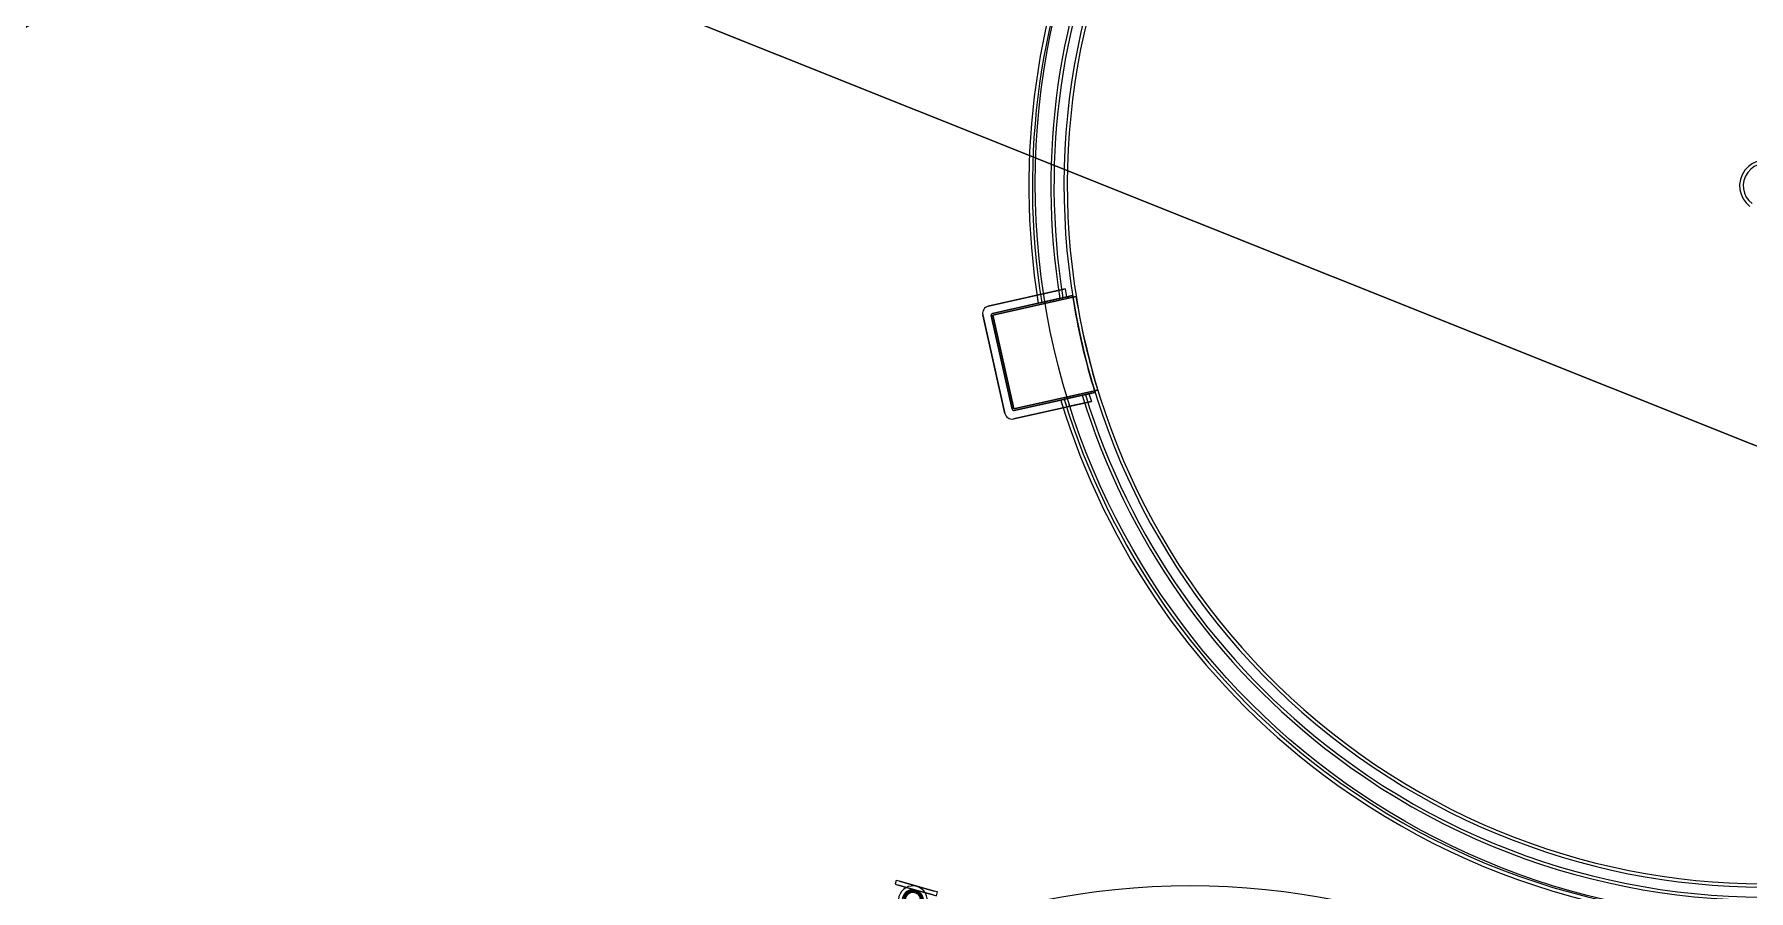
# Model space of a CAD drawing. Header units: metres. Extents: x -207 to 292, y -187 to 169.
# Drawn here: x -71.36 to -59.37, y 10.68 to 16.67 of the extents above; entities that cross this region are included whole.
import ezdxf

# ---------------------------------------------------------------- set-up
doc = ezdxf.new("R2010")
doc.units = ezdxf.units.M
for name, color, linetype, lineweight in [('C-TOPO-MAJR', 7, 'Continuous', 35), ('EQUIPOS PIS', 7, 'Continuous', 9), ('P-SANR-FIXT', 7, 'Continuous', 9)]:
    doc.layers.add(name, color=color, linetype=linetype, lineweight=lineweight)
doc.layers.add('PR10-ARQ-PL-001-Emplazamiento-C-1_dwg', color=7, linetype='Continuous', lineweight=9, true_color=0x767676)

# ---------------------------------------------------------------- blocks, each defined once
blk = doc.blocks.new('M_Tuberia Alimentación-04 - M_Tuberia Alimentación-04-2210629-PLANTA EMPLAZAMIENTO ACTUALIZADO')
at = {"layer": 'P-SANR-FIXT'}
for p, q in [((-0.15, -0.075), (-0.15, -0.103)), ((-0.126, -0.075), (-0.15, -0.075)), ((-0.15, -0.103), (-0.126, -0.103)), ((0, -0.075), (-0.126, -0.075)), ((-0.126, -0.075), (0, -0.075)), ((0, -0.103), (-0.126, -0.103)), ((-0.126, -0.103), (0, -0.103)), ((0.126, -0.075), (0, -0.075)), ((0, -0.075), (0.126, -0.075)), ((0.126, -0.103), (0, -0.103)), ((0, -0.103), (0.126, -0.103)), ((0.15, -0.075), (0.126, -0.075)), ((0.126, -0.103), (0.15, -0.103)), ((0.15, -0.103), (0.15, -0.075))]:
    blk.add_line(p, q, dxfattribs=at)
for radius, start, end in [(0.101, 360, 180), (0.101, 0, 180), (0.101, 0, 180), (0.101, 0, 180), (0.101, 180, 360), (0.101, 180, 0), (0.101, 180, 0), (0.101, 180, 0), (0.0743, 0, 180), (0.0743, 0, 180), (0.0743, 180, 0), (0.0743, 180, 0), (0.0665, 360, 180), (0.0665, 0, 180), (0.0665, 180, 360), (0.0665, 180, 0), (0.0597, 0, 180), (0.0597, 0, 180), (0.0597, 180, 0), (0.0597, 180, 0), (0.0572, 360, 180), (0.0572, 0, 180), (0.0572, 180, 360), (0.0572, 180, 0), (0.0547, 360, 180), (0.0547, 0, 180), (0.0547, 180, 360), (0.0547, 180, 0)]:
    blk.add_arc((0, 0), radius, start, end, dxfattribs=at)
blk = doc.blocks.new('M_Estanque-Terraza - M_Estanque-Terraza-2090154-PLANTA EMPLAZAMIENTO ACTUALIZADO')
at = {"layer": 'P-SANR-FIXT'}
for p, q in [((-3.521, 3.479), (-3.941, 3.837)), ((-3.941, 3.837), (-3.521, 3.479)), ((-3.521, 3.479), (-3.941, 3.837)), ((-3.941, 3.837), (-3.521, 3.479)), ((-3.675, 3.61), (-3.941, 3.837)), ((-3.941, 3.837), (-3.675, 3.61)), ((-4.012, 3.832), (-4.471, 3.292)), ((-4.471, 3.292), (-4.012, 3.832)), ((-4.012, 3.832), (-4.471, 3.292)), ((-4.471, 3.292), (-4.012, 3.832)), ((-4.012, 3.832), (-4.471, 3.292)), ((-4.471, 3.292), (-4.012, 3.832)), ((-4.416, 3.27), (-3.981, 3.781)), ((-3.981, 3.781), (-4.416, 3.27)), ((-4.416, 3.27), (-3.981, 3.781)), ((-3.981, 3.781), (-4.416, 3.27)), ((-3.981, 3.781), (-4.416, 3.27)), ((-4.416, 3.27), (-3.981, 3.781)), ((-3.981, 3.781), (-4.416, 3.27)), ((-4.416, 3.27), (-3.981, 3.781)), ((-4.407, 3.262), (-3.972, 3.773)), ((-3.972, 3.773), (-4.407, 3.262)), ((-3.972, 3.773), (-3.536, 3.402)), ((-3.519, 3.388), (-3.972, 3.773)), ((-3.964, 3.783), (-3.56, 3.439)), ((-3.56, 3.439), (-3.964, 3.783)), ((-3.964, 3.783), (-3.56, 3.439)), ((-3.56, 3.439), (-3.964, 3.783)), ((-3.714, 3.57), (-3.964, 3.783)), ((-3.964, 3.783), (-3.529, 3.412)), ((-3.714, 3.57), (-3.964, 3.783)), ((-3.964, 3.783), (-3.714, 3.57)), ((-3.597, 3.47), (-3.714, 3.57)), ((-3.527, 3.411), (-3.695, 3.554)), ((-3.695, 3.554), (-3.58, 3.455)), ((-3.695, 3.554), (-3.56, 3.439)), ((-3.56, 3.439), (-3.695, 3.554)), ((-3.521, 3.479), (-3.656, 3.594)), ((-3.656, 3.594), (-3.521, 3.479)), ((-4.007, 2.906), (-4.415, 3.253)), ((-4.415, 3.253), (-4.007, 2.906)), ((-4.007, 2.906), (-4.415, 3.253)), ((-4.415, 3.253), (-4.007, 2.906)), ((-4.415, 3.253), (-4.161, 3.037)), ((-3.976, 2.879), (-4.415, 3.253)), ((-4.415, 3.253), (-4.161, 3.037)), ((-4.161, 3.037), (-4.415, 3.253)), ((-3.967, 2.887), (-4.407, 3.262)), ((-4.407, 3.262), (-3.95, 2.873)), ((-4.466, 3.222), (-4.04, 2.86)), ((-4.04, 2.86), (-4.466, 3.222)), ((-4.466, 3.222), (-4.04, 2.86)), ((-4.04, 2.86), (-4.466, 3.222)), ((-4.466, 3.222), (-4.194, 2.991)), ((-4.194, 2.991), (-4.466, 3.222)), ((-4.161, 3.037), (-4.044, 2.937)), ((-4.142, 3.021), (-3.974, 2.877)), ((-4.027, 2.922), (-4.142, 3.021)), ((-4.142, 3.021), (-4.007, 2.906)), ((-4.007, 2.906), (-4.142, 3.021)), ((-4.175, 2.975), (-4.04, 2.86)), ((-4.04, 2.86), (-4.175, 2.975))]:
    blk.add_line(p, q, dxfattribs=at)
at = {"layer": 'P-SANR-FIXT', "flags": 128}
for points in [[(-3.529, 3.412), (-3.536, 3.418), (-3.544, 3.425), (-3.552, 3.431), (-3.559, 3.438), (-3.567, 3.444), (-3.574, 3.451), (-3.582, 3.457), (-3.59, 3.464), (-3.597, 3.47)], [(-3.58, 3.455), (-3.575, 3.451), (-3.569, 3.446), (-3.564, 3.442), (-3.559, 3.438), (-3.554, 3.433), (-3.548, 3.429), (-3.543, 3.424), (-3.538, 3.42), (-3.533, 3.415), (-3.527, 3.411)], [(-3.536, 3.402), (-3.53, 3.397), (-3.525, 3.392), (-3.519, 3.388)], [(-4.044, 2.937), (-4.037, 2.931), (-4.029, 2.924), (-4.021, 2.918), (-4.014, 2.911), (-4.006, 2.905), (-3.999, 2.898), (-3.991, 2.892), (-3.983, 2.885), (-3.976, 2.879)], [(-3.974, 2.877), (-3.979, 2.882), (-3.985, 2.886), (-3.99, 2.891), (-3.995, 2.895), (-4.001, 2.9), (-4.006, 2.904), (-4.011, 2.909), (-4.016, 2.913), (-4.022, 2.918), (-4.027, 2.922)], [(-3.95, 2.873), (-3.956, 2.878), (-3.962, 2.882), (-3.967, 2.887)]]:
    blk.add_lwpolyline(points, dxfattribs=at)
at = {"layer": 'P-SANR-FIXT'}
for centre, radius, start, end in [((0, 0), 5.152, 0, 136.1362), ((0, 0), 5.152, 0, 136.1362), ((0, 0), 5.127, 0, 136.1195), ((0, 0), 5.127, 0, 136.1195), ((0, 0), 4.998, 0, 136.0307), ((0, 0), 4.976, 360, 136.0144), ((0, 0), 4.906, 0, 180), ((0, 0), 4.883, 0, 180), ((-3.974, 3.799), 0.05, 49.5733, 139.5733), ((-3.974, 3.799), 0.05, 49.5733, 139.5733), ((-3.974, 3.799), 0.05, 49.5733, 139.5733), ((-3.974, 3.799), 0.05, 49.5733, 139.5733), ((-3.974, 3.799), 0.05, 49.5733, 139.5733), ((-3.974, 3.799), 0.05, 49.5733, 139.5733), ((-3.972, 3.773), 0.012, 49.5733, 139.5733), ((-3.972, 3.773), 0.012, 49.5733, 139.5733), ((-3.972, 3.773), 0.012, 49.5733, 139.5733), ((-3.972, 3.773), 0.012, 49.5733, 139.5733), ((-3.972, 3.773), 0.012, 49.5733, 139.5733), ((-3.972, 3.773), 0.012, 49.5733, 139.5733), ((-3.972, 3.773), 0.012, 49.5733, 139.5733), ((-3.972, 3.773), 0.012, 49.5733, 139.5733), ((0, 0), 5.152, 135.5076, 136.1362), ((0, 0), 5.152, 135.5076, 136.1362), ((0, 0), 5.127, 135.4878, 136.1195), ((0, 0), 5.127, 135.4878, 136.1195), ((0, 0), 4.95, 135.3417, 135.9961), ((0, 0), 4.95, 135.3417, 135.9961), ((0, 0), 4.95, 135.3417, 135.9961), ((0, 0), 4.95, 135.3417, 135.9961), ((0, 0), 4.95, 135.3417, 135.9961), ((0, 0), 4.95, 135.3417, 135.9961), ((0, 0), 4.908, 135.9656, 144.0938), ((0, 0), 4.884, 136.089, 143.9747), ((0.035, -0.026), 4.95, 136.0277, 136.1669), ((-4.433, 3.26), 0.05, 139.5733, 229.5733), ((-4.433, 3.26), 0.05, 139.5733, 229.5733), ((-4.433, 3.26), 0.05, 139.5733, 229.5733), ((-4.433, 3.26), 0.05, 139.5733, 229.5733), ((-4.433, 3.26), 0.05, 139.5733, 229.5733), ((-4.433, 3.26), 0.05, 139.5733, 229.5733), ((-4.407, 3.262), 0.012, 139.5733, 229.5733), ((-4.407, 3.262), 0.012, 139.5733, 229.5733), ((-4.407, 3.262), 0.012, 139.5733, 229.5733), ((-4.407, 3.262), 0.012, 139.5733, 229.5733), ((-4.407, 3.262), 0.012, 139.5733, 229.5733), ((-4.407, 3.262), 0.012, 139.5733, 229.5733), ((-4.407, 3.262), 0.012, 139.5733, 229.5733), ((-4.407, 3.262), 0.012, 139.5733, 229.5733), ((0, 0), 5.152, 143.8798, 180), ((0, 0), 5.152, 143.8798, 180), ((0, 0), 5.127, 143.9009, 180), ((0, 0), 5.127, 143.9009, 180), ((0, 0), 5.152, 143.8798, 144.5092), ((0, 0), 5.152, 143.8798, 144.5092), ((0, 0), 5.127, 143.9009, 144.5333), ((0, 0), 5.127, 143.9009, 144.5333), ((0, 0), 4.998, 144.0122, 180), ((0, 0), 4.976, 144.0325, 180), ((0, 0), 4.95, 144.0556, 144.7107), ((0, 0), 4.95, 144.0556, 144.7107), ((0, 0), 4.95, 144.0556, 144.7107), ((0, 0), 4.95, 144.0556, 144.7107), ((0, 0), 4.95, 144.0556, 144.7107), ((0, 0), 4.95, 144.0556, 144.7107), ((0.035, -0.026), 4.95, 143.948, 144.0873), ((0, 0), 0.181, 360, 180), ((0, 0), 0.181, 0, 180), ((0, 0), 0.156, 0, 180), ((0, 0), 0.156, 0, 180), ((0, 0), 5.152, 180, 360), ((0, 0), 5.152, 180, 360), ((0, 0), 5.127, 180, 0), ((0, 0), 5.127, 180, 0), ((0, 0), 4.998, 180, 0), ((0, 0), 4.976, 180, 0), ((0, 0), 4.906, 180, 360), ((0, 0), 4.883, 180, 360)]:
    blk.add_arc(centre, radius, start, end, dxfattribs=at)
for major_axis, ratio, start_param, end_param in [((2.956, 3.945), 0.995672, 1.44575, 1.448189), ((2.955, 3.944), 0.99567, 1.584603, 1.587045)]:
    blk.add_ellipse((0.001, -0.001), major_axis=major_axis, ratio=ratio, start_param=start_param, end_param=end_param, dxfattribs=at)
blk = doc.blocks.new('M_Estanque-Terraza - M_Estanque-Terraza-2331352-PLANTA EMPLAZAMIENTO ACTUALIZADO')
at = {"layer": 'P-SANR-FIXT'}
for p, q in [((-4.04, -2.86), (-4.466, -3.222)), ((-4.466, -3.222), (-4.04, -2.86)), ((-4.04, -2.86), (-4.466, -3.222)), ((-4.466, -3.222), (-4.04, -2.86)), ((-3.95, -2.873), (-4.407, -3.262)), ((-4.04, -2.86), (-4.175, -2.975)), ((-4.175, -2.975), (-4.04, -2.86)), ((-3.974, -2.877), (-4.142, -3.021)), ((-4.194, -2.991), (-4.466, -3.222)), ((-4.466, -3.222), (-4.194, -2.991)), ((-4.415, -3.253), (-3.976, -2.879)), ((-4.415, -3.253), (-4.007, -2.906)), ((-4.007, -2.906), (-4.415, -3.253)), ((-4.415, -3.253), (-4.007, -2.906)), ((-4.007, -2.906), (-4.415, -3.253)), ((-4.407, -3.262), (-3.967, -2.887)), ((-4.044, -2.937), (-4.161, -3.037)), ((-4.142, -3.021), (-4.007, -2.906)), ((-4.007, -2.906), (-4.142, -3.021)), ((-4.142, -3.021), (-4.027, -2.922)), ((-4.161, -3.037), (-4.415, -3.253)), ((-4.161, -3.037), (-4.415, -3.253)), ((-4.415, -3.253), (-4.161, -3.037)), ((-4.471, -3.292), (-4.012, -3.832)), ((-4.012, -3.832), (-4.471, -3.292)), ((-4.471, -3.292), (-4.012, -3.832)), ((-4.012, -3.832), (-4.471, -3.292)), ((-4.471, -3.292), (-4.012, -3.832)), ((-4.012, -3.832), (-4.471, -3.292)), ((-3.981, -3.781), (-4.416, -3.27)), ((-4.416, -3.27), (-3.981, -3.781)), ((-3.981, -3.781), (-4.416, -3.27)), ((-4.416, -3.27), (-3.981, -3.781)), ((-4.416, -3.27), (-3.981, -3.781)), ((-3.981, -3.781), (-4.416, -3.27)), ((-4.416, -3.27), (-3.981, -3.781)), ((-3.981, -3.781), (-4.416, -3.27)), ((-3.972, -3.773), (-4.407, -3.262)), ((-4.407, -3.262), (-3.972, -3.773)), ((3.617, -3.281), (3.462, -3.441)), ((3.617, -3.281), (3.462, -3.441)), ((3.541, -3.362), (3.617, -3.281)), ((3.779, -3.443), (3.617, -3.281)), ((-3.972, -3.773), (-3.519, -3.388)), ((-3.536, -3.402), (-3.972, -3.773)), ((-3.529, -3.412), (-3.964, -3.783)), ((-3.56, -3.439), (-3.964, -3.783)), ((-3.964, -3.783), (-3.56, -3.439)), ((-3.56, -3.439), (-3.964, -3.783)), ((-3.964, -3.783), (-3.56, -3.439)), ((-3.714, -3.57), (-3.597, -3.47)), ((-3.695, -3.554), (-3.527, -3.411)), ((-3.695, -3.554), (-3.56, -3.439)), ((-3.56, -3.439), (-3.695, -3.554)), ((-3.58, -3.455), (-3.695, -3.554)), ((3.462, -3.441), (3.541, -3.362)), ((3.462, -3.441), (3.63, -3.597)), ((3.826, -3.397), (3.586, -3.645)), ((3.826, -3.397), (3.586, -3.645)), ((3.779, -3.443), (3.63, -3.597)), ((3.779, -3.443), (3.63, -3.597)), ((3.87, -3.441), (3.631, -3.688)), ((3.87, -3.441), (3.631, -3.688)), ((3.634, -3.691), (3.872, -3.444)), ((3.634, -3.691), (3.872, -3.444)), ((3.882, -3.453), (3.644, -3.699)), ((3.882, -3.453), (3.644, -3.699)), ((3.826, -3.397), (3.779, -3.443)), ((3.87, -3.441), (3.826, -3.397)), ((3.871, -3.464), (3.857, -3.478)), ((3.865, -3.486), (3.879, -3.471)), ((3.879, -3.471), (3.871, -3.464)), ((3.882, -3.453), (3.872, -3.444)), ((-3.964, -3.783), (-3.714, -3.57)), ((-3.714, -3.57), (-3.964, -3.783)), ((-3.964, -3.783), (-3.714, -3.57)), ((-3.941, -3.837), (-3.521, -3.479)), ((-3.521, -3.479), (-3.941, -3.837)), ((-3.941, -3.837), (-3.521, -3.479)), ((-3.521, -3.479), (-3.941, -3.837)), ((-3.656, -3.594), (-3.521, -3.479)), ((-3.521, -3.479), (-3.656, -3.594)), ((3.776, -3.562), (3.749, -3.591)), ((3.776, -3.562), (3.749, -3.591)), ((3.776, -3.562), (3.749, -3.591)), ((3.776, -3.562), (3.749, -3.591)), ((3.749, -3.591), (3.757, -3.598)), ((3.749, -3.591), (3.757, -3.598)), ((3.757, -3.598), (3.784, -3.569)), ((3.757, -3.598), (3.784, -3.569)), ((3.757, -3.598), (3.784, -3.569)), ((3.757, -3.598), (3.784, -3.569)), ((3.784, -3.569), (3.776, -3.562)), ((3.784, -3.569), (3.776, -3.562)), ((3.839, -3.497), (3.816, -3.521)), ((3.839, -3.497), (3.816, -3.521)), ((3.816, -3.521), (3.824, -3.529)), ((3.816, -3.521), (3.824, -3.529)), ((3.843, -3.492), (3.82, -3.517)), ((3.843, -3.492), (3.82, -3.517)), ((3.824, -3.529), (3.847, -3.504)), ((3.824, -3.529), (3.847, -3.504)), ((3.828, -3.525), (3.851, -3.5)), ((3.828, -3.525), (3.851, -3.5)), ((3.857, -3.478), (3.843, -3.492)), ((3.843, -3.492), (3.851, -3.5)), ((3.851, -3.5), (3.843, -3.492)), ((3.851, -3.5), (3.843, -3.492)), ((3.851, -3.5), (3.865, -3.486)), ((-3.941, -3.837), (-3.675, -3.61)), ((-3.675, -3.61), (-3.941, -3.837)), ((3.63, -3.597), (3.586, -3.645)), ((3.586, -3.645), (3.631, -3.688)), ((3.634, -3.691), (3.644, -3.699)), ((3.668, -3.674), (3.654, -3.689)), ((3.654, -3.689), (3.662, -3.696)), ((3.662, -3.696), (3.676, -3.682)), ((3.682, -3.66), (3.668, -3.674)), ((3.676, -3.682), (3.69, -3.668)), ((3.705, -3.635), (3.682, -3.66)), ((3.705, -3.635), (3.682, -3.66)), ((3.69, -3.668), (3.682, -3.66)), ((3.682, -3.66), (3.69, -3.668)), ((3.682, -3.66), (3.69, -3.668)), ((3.709, -3.631), (3.686, -3.656)), ((3.709, -3.631), (3.686, -3.656)), ((3.69, -3.668), (3.713, -3.643)), ((3.69, -3.668), (3.713, -3.643)), ((3.694, -3.663), (3.717, -3.639)), ((3.694, -3.663), (3.717, -3.639)), ((3.717, -3.639), (3.709, -3.631)), ((3.717, -3.639), (3.709, -3.631))]:
    blk.add_line(p, q, dxfattribs=at)
at = {"layer": 'P-SANR-FIXT', "flags": 128}
for points in [[(-4.027, -2.922), (-4.022, -2.918), (-4.016, -2.913), (-4.011, -2.909), (-4.006, -2.904), (-4.001, -2.9), (-3.995, -2.895), (-3.99, -2.891), (-3.985, -2.886), (-3.979, -2.882), (-3.974, -2.877)], [(-3.967, -2.887), (-3.962, -2.882), (-3.956, -2.878), (-3.95, -2.873)], [(-3.976, -2.879), (-3.983, -2.885), (-3.991, -2.892), (-3.999, -2.898), (-4.006, -2.905), (-4.014, -2.911), (-4.021, -2.918), (-4.029, -2.924), (-4.037, -2.931), (-4.044, -2.937)], [(-3.597, -3.47), (-3.59, -3.464), (-3.582, -3.457), (-3.574, -3.451), (-3.567, -3.444), (-3.559, -3.438), (-3.552, -3.431), (-3.544, -3.425), (-3.536, -3.418), (-3.529, -3.412)], [(-3.527, -3.411), (-3.533, -3.415), (-3.538, -3.42), (-3.543, -3.424), (-3.548, -3.429), (-3.554, -3.433), (-3.559, -3.438), (-3.564, -3.442), (-3.569, -3.446), (-3.575, -3.451), (-3.58, -3.455)], [(-3.519, -3.388), (-3.525, -3.392), (-3.53, -3.397), (-3.536, -3.402)]]:
    blk.add_lwpolyline(points, dxfattribs=at)
at = {"layer": 'P-SANR-FIXT'}
for centre, radius, start, end in [((0, 0), 5.152, 0, 180), ((0, 0), 5.152, 0, 180), ((0, 0), 5.127, 360, 180), ((0, 0), 5.127, 360, 180), ((0, 0), 4.998, 360, 180), ((0, 0), 4.976, 360, 180), ((0, 0), 4.906, 0, 180), ((0, 0), 4.883, 0, 180), ((0, 0), 0.181, 360, 180), ((0, 0), 0.181, 0, 180), ((0, 0), 0.156, 0, 180), ((0, 0), 0.156, 0, 180), ((0, 0), 5.152, 180, 216.1202), ((0, 0), 5.152, 180, 216.1202), ((0, 0), 5.127, 180, 216.0991), ((0, 0), 5.127, 180, 216.0991), ((0, 0), 4.998, 180, 215.9878), ((0, 0), 4.976, 180, 215.9675), ((0, 0), 4.906, 180, 0), ((0, 0), 4.883, 180, 0), ((0, 0), 5.152, 223.8638, 0), ((0, 0), 5.152, 223.8638, 0), ((0, 0), 5.127, 223.8805, 0), ((0, 0), 5.127, 223.8805, 0), ((0, 0), 4.998, 223.9693, 0), ((0, 0), 4.976, 223.9856, 360), ((0, 0), 0.181, 180, 360), ((0, 0), 0.181, 180, 0), ((0, 0), 0.156, 180, 0), ((0, 0), 0.156, 180, 0), ((0, 0), 4.95, 215.2893, 215.9444), ((0, 0), 4.95, 215.2893, 215.9444), ((0, 0), 4.95, 215.2893, 215.9444), ((0, 0), 4.95, 215.2893, 215.9444), ((0, 0), 4.95, 215.2893, 215.9444), ((0, 0), 4.95, 215.2893, 215.9444), ((0.035, 0.026), 4.95, 215.9127, 216.052), ((0, 0), 4.884, 216.0253, 223.911), ((0, 0), 5.152, 215.4908, 216.1202), ((0, 0), 5.152, 215.4908, 216.1202), ((0, 0), 5.127, 215.4667, 216.0991), ((0, 0), 5.127, 215.4667, 216.0991), ((0, 0), 4.908, 215.9062, 224.0344), ((-4.433, -3.26), 0.05, 130.4267, 220.4267), ((-4.433, -3.26), 0.05, 130.4267, 220.4267), ((-4.433, -3.26), 0.05, 130.4267, 220.4267), ((-4.433, -3.26), 0.05, 130.4267, 220.4267), ((-4.433, -3.26), 0.05, 130.4267, 220.4267), ((-4.433, -3.26), 0.05, 130.4267, 220.4267), ((-4.407, -3.262), 0.012, 130.4267, 220.4267), ((-4.407, -3.262), 0.012, 130.4267, 220.4267), ((-4.407, -3.262), 0.012, 130.4267, 220.4267), ((-4.407, -3.262), 0.012, 130.4267, 220.4267), ((-4.407, -3.262), 0.012, 130.4267, 220.4267), ((-4.407, -3.262), 0.012, 130.4267, 220.4267), ((-4.407, -3.262), 0.012, 130.4267, 220.4267), ((-4.407, -3.262), 0.012, 130.4267, 220.4267), ((0, 0), 4.95, 224.0039, 224.6583), ((0, 0), 4.95, 224.0039, 224.6583), ((0, 0), 4.95, 224.0039, 224.6583), ((0, 0), 4.95, 224.0039, 224.6583), ((0, 0), 4.95, 224.0039, 224.6583), ((0, 0), 4.95, 224.0039, 224.6583), ((0.035, 0.026), 4.95, 223.8331, 223.9723), ((0, 0), 5.152, 223.8638, 224.4924), ((0, 0), 5.152, 223.8638, 224.4924), ((0, 0), 5.127, 223.8805, 224.5122), ((0, 0), 5.127, 223.8805, 224.5122), ((-3.974, -3.799), 0.05, 220.4267, 310.4267), ((-3.974, -3.799), 0.05, 220.4267, 310.4267), ((-3.974, -3.799), 0.05, 220.4267, 310.4267), ((-3.974, -3.799), 0.05, 220.4267, 310.4267), ((-3.974, -3.799), 0.05, 220.4267, 310.4267), ((-3.974, -3.799), 0.05, 220.4267, 310.4267), ((-3.972, -3.773), 0.012, 220.4267, 310.4267), ((-3.972, -3.773), 0.012, 220.4267, 310.4267), ((-3.972, -3.773), 0.012, 220.4267, 310.4267), ((-3.972, -3.773), 0.012, 220.4267, 310.4267), ((-3.972, -3.773), 0.012, 220.4267, 310.4267), ((-3.972, -3.773), 0.012, 220.4267, 310.4267), ((-3.972, -3.773), 0.012, 220.4267, 310.4267), ((-3.972, -3.773), 0.012, 220.4267, 310.4267)]:
    blk.add_arc(centre, radius, start, end, dxfattribs=at)
for major_axis, ratio, start_param, end_param in [((-2.955, 3.944), 0.99567, 1.554548, 1.55699), ((-2.956, 3.945), 0.995671, 1.693392, 1.695831)]:
    blk.add_ellipse((0.001, 0.001), major_axis=major_axis, ratio=ratio, start_param=start_param, end_param=end_param, dxfattribs=at)
blk = doc.blocks.new('YADRAN_LASQUEMAS_ARQ_MO_002_TERRAZAS_rvt-1-PLANTA EMPLAZAMIENTO ACTUALIZADO')
at = {"layer": 'P-SANR-FIXT', "lineweight": 9}
for name, p, rotation in [('M_Estanque-Terraza - M_Estanque-Terraza-2331352-PLANTA EMPLAZAMIENTO ACTUALIZADO', (-74.207, 21.504), 80.0659520337387), ('M_Estanque-Terraza - M_Estanque-Terraza-2090154-PLANTA EMPLAZAMIENTO ACTUALIZADO', (-59.252, 15.608), 53.03680338536779), ('M_Tuberia Alimentación-04 - M_Tuberia Alimentación-04-2210629-PLANTA EMPLAZAMIENTO ACTUALIZADO', (-65.215, 10.609), 164.4099999999988)]:
    blk.add_blockref(name, p, dxfattribs=dict(at, rotation=rotation))
blk = doc.blocks.new('PR10-ARQ-PL-001-Emplazamiento-C-1_dwg-674643-PLANTA EMPLAZAMIENTO ACTUALIZADO')
at = {"layer": 'C-TOPO-MAJR', "color": 1, "lineweight": 9, "true_color": 0xff0000, "flags": 128}
blk.add_lwpolyline([(-33.942, 6.71), (-36.721, 7.826), (-36.827, 7.87), (-41.03, 9.587), (-41.354, 9.719), (-41.486, 9.775), (-41.621, 9.832), (-41.757, 9.89), (-43.04, 10.434), (-43.193, 10.219), (-44.577, 10.765), (-45.993, 9.38), (-47.024, 9.785), (-48.221, 10.598), (-48.644, 9.524), (-68.111, 17.305)], dxfattribs=at)
at = {"layer": 'EQUIPOS PIS'}
for centre in [(-74.326, 21.625), (-59.212, 15.627), (-63.276, 5.565)]:
    blk.add_circle(centre, 5.147, dxfattribs=at)

msp = doc.modelspace()

# ---------------------------------------------------------------- linework, layer by layer
at = {"layer": 'C-TOPO-MAJR', "color": 1, "lineweight": 9, "true_color": 0xff0000, "flags": 128}
msp.add_lwpolyline([(-68.111, 17.305), (-48.644, 9.524), (-48.221, 10.598), (-47.024, 9.785), (-45.993, 9.38), (-44.577, 10.765), (-43.193, 10.219), (-43.04, 10.434), (-41.757, 9.89), (-41.621, 9.832), (-41.486, 9.775), (-41.354, 9.719)], dxfattribs=at)

# ---------------------------------------------------------------- block references
at = {"lineweight": 5}
msp.add_blockref('YADRAN_LASQUEMAS_ARQ_MO_002_TERRAZAS_rvt-1-PLANTA EMPLAZAMIENTO ACTUALIZADO', (0, 0), dxfattribs=at)
at = {"layer": 'PR10-ARQ-PL-001-Emplazamiento-C-1_dwg', "color": 7}
msp.add_blockref('PR10-ARQ-PL-001-Emplazamiento-C-1_dwg-674643-PLANTA EMPLAZAMIENTO ACTUALIZADO', (0, 0), dxfattribs=at)

doc.saveas('drawing.dxf')
